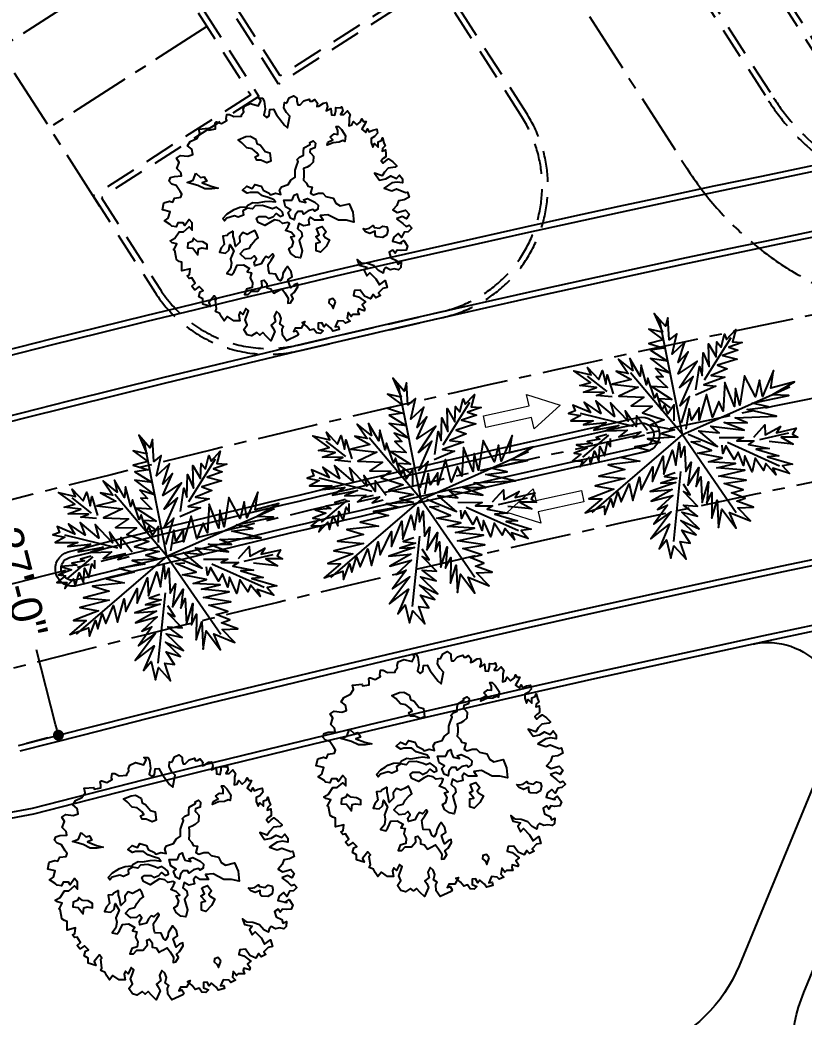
# Model space of a CAD drawing. Header units: inches. Extents: x -48022 to 80112, y -8164 to 5118.
# Drawn here: x 56191 to 56996, y -613 to 410 of the extents above; entities that cross this region are included whole.
import ezdxf

# ---------------------------------------------------------------- set-up
doc = ezdxf.new("R2010")
doc.units = ezdxf.units.IN
doc.header["$LTSCALE"] = 10
doc.header["$PDMODE"] = 32
doc.linetypes.add('CENTER', pattern=[2, 1.25, -0.25, 0.25, -0.25])
doc.linetypes.add('HIDDEN', pattern=[9.525, 6.35, -3.175])
doc.layers.add('1_CAR', color=1, linetype='Continuous', lineweight=0)
for name, color, linetype in [('1_DIM', 1, 'Continuous'), ('FOOTPATH', 1, 'Continuous'), ('ROAD CL', 251, 'CENTER'), ('roads & footpath', 161, 'Continuous'), ('trees', 109, 'Continuous')]:
    doc.layers.add(name, color=color, linetype=linetype)
doc.styles.get("Standard").update_dxf_attribs({"font": 'sanss___.ttf'})
doc.dimstyles.new('STANDARD_WS', dxfattribs={"dimscale": 180, "dimtxt": 0.18, "dimasz": 0.0625, "dimexe": 0.1875, "dimexo": 0.0625, "dimgap": 0.09375, "dimtad": 0, "dimdec": 0, "dimzin": 3, "dimdsep": 46, "dimlunit": 4, "dimtxsty": 'Standard', "dimblk": 'DOT', "dimcen": 0.09375, "dimadec": 3, "dimazin": 0, "dimtfac": 1, "dimtdec": 0, "dimtofl": 0, "dimtmove": 1, "dimatfit": 3, "dimldrblk": 'CLOSED', "dimfxl": 0, "dimfrac": 2, "dimtolj": 1, "dimtzin": 3, "dimarcsym": 0})

# ---------------------------------------------------------------- blocks, each defined once
blk = doc.blocks.new('Arpls006')
at = {"color": 0, "linetype": 'ByBlock'}
for points in [[(-0.0029, 0.4648), (0.006, 0.4861), (0.0241, 0.4949), (0.0386, 0.4845), (0.0386, 0.4721), (0.0423, 0.4576), (0.0511, 0.4576), (0.0671, 0.4737), (0.0884, 0.4809), (0.092, 0.4721), (0.1008, 0.4721), (0.1117, 0.4788), (0.1226, 0.4648), (0.1205, 0.4503), (0.1278, 0.4524), (0.1475, 0.4648), (0.1599, 0.4664), (0.1636, 0.4503), (0.1584, 0.4327), (0.1781, 0.4431), (0.1797, 0.4166), (0.1942, 0.4145), (0.1978, 0.4327), (0.1978, 0.4467), (0.2175, 0.4451), (0.2227, 0.4488), (0.2263, 0.4327), (0.2175, 0.4182), (0.2315, 0.4182), (0.246, 0.4327), (0.2569, 0.4182), (0.2533, 0.4036), (0.2533, 0.3896), (0.2512, 0.3715), (0.2642, 0.3751), (0.2709, 0.3896), (0.2839, 0.3751), (0.2999, 0.3876), (0.3051, 0.4), (0.3103, 0.3896), (0.3228, 0.3896), (0.3139, 0.3735), (0.3051, 0.3575), (0.3212, 0.3445), (0.3285, 0.359), (0.3336, 0.3466), (0.3497, 0.3538), (0.3658, 0.3575), (0.3694, 0.3414), (0.357, 0.3269), (0.3425, 0.3196), (0.3425, 0.3035), (0.3497, 0.2838), (0.357, 0.2983), (0.3715, 0.2838), (0.3715, 0.3056), (0.3855, 0.3108), (0.3891, 0.3217), (0.3948, 0.302), (0.4, 0.289), (0.3891, 0.2786), (0.3876, 0.2677), (0.4016, 0.2729), (0.4036, 0.2553), (0.4036, 0.2444), (0.3927, 0.2371), (0.3839, 0.2283), (0.3927, 0.2174), (0.4036, 0.2283), (0.4145, 0.2356), (0.4322, 0.2231), (0.4482, 0.207), (0.441, 0.2013), (0.4124, 0.1977), (0.3979, 0.1816), (0.3876, 0.1656), (0.357, 0.1764), (0.3767, 0.1479), (0.4036, 0.1531), (0.4233, 0.1656), (0.4467, 0.1552), (0.4591, 0.1692), (0.4716, 0.1531), (0.4716, 0.137), (0.4503, 0.1407), (0.4285, 0.137), (0.3964, 0.1158), (0.4285, 0.1049), (0.4467, 0.1121), (0.484, 0.0976), (0.4928, 0.0997), (0.4985, 0.0779), (0.4788, 0.0675), (0.4555, 0.0639), (0.4482, 0.0442), (0.4322, 0.026), (0.4503, 0.0151), (0.484, 0.0245), (0.4985, 0.0084), (0.4876, -0.0098), (0.47, -0.0009), (0.4467, -0.0098)], [(0.4467, -0.0098), (0.4731, -0.0295), (0.4861, -0.0419), (0.4985, -0.0367), (0.5094, -0.0492), (0.4949, -0.0632), (0.4788, -0.0653), (0.4679, -0.0865), (0.4534, -0.0705), (0.4358, -0.085), (0.4306, -0.1026), (0.4679, -0.1119), (0.4591, -0.1119), (0.4767, -0.099), (0.4928, -0.1223), (0.4861, -0.1384), (0.4664, -0.1405), (0.4503, -0.1384), (0.441, -0.1514), (0.4322, -0.1384), (0.4176, -0.1477), (0.4233, -0.1706), (0.4467, -0.1815), (0.4519, -0.196), (0.4664, -0.1887), (0.4643, -0.21), (0.4555, -0.2193), (0.4373, -0.2157), (0.4213, -0.2193), (0.4036, -0.21), (0.3948, -0.2193), (0.3927, -0.2333), (0.373, -0.223), (0.3554, -0.2032), (0.3285, -0.1939), (0.3051, -0.1923), (0.2854, -0.1778), (0.2942, -0.2012), (0.3248, -0.2084), (0.3139, -0.223), (0.3248, -0.2442), (0.3373, -0.2318), (0.3622, -0.2567), (0.3767, -0.2816), (0.4, -0.2639), (0.4088, -0.2925), (0.3912, -0.2961), (0.373, -0.3142), (0.3819, -0.3246), (0.3622, -0.334), (0.3518, -0.321), (0.3409, -0.3391), (0.316, -0.3282), (0.2979, -0.3033), (0.2745, -0.3049), (0.2709, -0.3246), (0.2906, -0.3303), (0.3196, -0.3516), (0.3067, -0.3625), (0.3176, -0.3786), (0.3139, -0.3874), (0.2906, -0.3801), (0.289, -0.391), (0.2942, -0.4035), (0.2818, -0.4035), (0.2673, -0.4035), (0.2605, -0.4107), (0.2481, -0.3946), (0.2445, -0.418), (0.2569, -0.4304), (0.2372, -0.4392), (0.2299, -0.4304), (0.2066, -0.4284), (0.1957, -0.4538), (0.2087, -0.4517), (0.2118, -0.4647), (0.1854, -0.4714), (0.1781, -0.459), (0.1584, -0.4429), (0.1496, -0.4538), (0.1402, -0.4377), (0.1262, -0.4392), (0.1262, -0.461), (0.1459, -0.4698), (0.1351, -0.4807), (0.119, -0.4787), (0.1081, -0.4626), (0.092, -0.4678), (0.0796, -0.4517), (0.0599, -0.4356), (0.0708, -0.432), (0.0563, -0.459), (0.0314, -0.459), (0.0241, -0.4735), (0.0365, -0.4698), (0.0454, -0.4823), (0.0402, -0.4896), (-0.0044, -0.5108), (-0.0205, -0.4875), (-0.0226, -0.4626), (-0.0169, -0.4517), (-0.0314, -0.4413), (-0.0262, -0.4195), (-0.0329, -0.4019), (-0.0459, -0.391), (-0.0547, -0.4107), (-0.0495, -0.432), (-0.0671, -0.4465), (-0.0599, -0.4574), (-0.0526, -0.4735), (-0.0692, -0.5108), (-0.0868, -0.4932), (-0.1014, -0.4771), (-0.1138, -0.4875), (-0.1263, -0.4771), (-0.1475, -0.4911), (-0.1657, -0.4859), (-0.1802, -0.4647), (-0.1657, -0.445), (-0.1745, -0.4252), (-0.1657, -0.4035), (-0.1605, -0.3874), (-0.1708, -0.3786), (-0.1833, -0.4035), (-0.1942, -0.3926), (-0.1999, -0.4055), (-0.1962, -0.4284), (-0.2211, -0.4284), (-0.246, -0.4107), (-0.2605, -0.4284), (-0.2714, -0.4123), (-0.2782, -0.3983), (-0.2963, -0.391), (-0.2911, -0.3801), (-0.2942, -0.3568), (-0.2963, -0.3443), (-0.2911, -0.3391), (-0.3015, -0.3267), (-0.3233, -0.3537), (-0.316, -0.3697), (-0.3482, -0.3604), (-0.3482, -0.3391), (-0.3642, -0.3303), (-0.3591, -0.3106), (-0.3466, -0.3049), (-0.3627, -0.2888), (-0.3803, -0.3013), (-0.3824, -0.3013), (-0.3928, -0.2873), (-0.3788, -0.2748), (-0.3928, -0.253), (-0.4036, -0.2551), (-0.4125, -0.2442), (-0.4021, -0.239), (-0.4, -0.2157), (-0.4342, -0.2245), (-0.4342, -0.2069), (-0.4342, -0.1887), (-0.4446, -0.1851), (-0.4555, -0.1778), (-0.4576, -0.169), (-0.4627, -0.1405), (-0.4679, -0.1368), (-0.4643, -0.1332), (-0.4539, -0.1135), (-0.4736, -0.1083), (-0.4825, -0.1011), (-0.4627, -0.0902), (-0.4446, -0.0632), (-0.427, -0.0632), (-0.4036, -0.0435), (-0.3912, -0.0564), (-0.3912, -0.0274), (-0.4036, -0.0134), (-0.4218, -0.0383), (-0.4285, -0.0274), (-0.4503, -0.0274), (-0.4576, -0.0435), (-0.4752, -0.0404), (-0.4825, -0.0331), (-0.5058, -0.0186), (-0.4897, -0.0077), (-0.4825, 0.0188), (-0.513, 0.026), (-0.5073, 0.0546), (-0.484, 0.0618), (-0.4716, 0.0582), (-0.4643, 0.0743), (-0.4379, 0.0779), (-0.4342, 0.0903), (-0.4415, 0.1012), (-0.4576, 0.1261), (-0.4752, 0.1318), (-0.4861, 0.1443), (-0.4804, 0.1588), (-0.4643, 0.164), (-0.4358, 0.1656), (-0.4379, 0.1801), (-0.4539, 0.1962), (-0.4446, 0.2211), (-0.4555, 0.2392), (-0.4394, 0.2501), (-0.4088, 0.2465), (-0.3891, 0.2532), (-0.3928, 0.275), (-0.4109, 0.289), (-0.4, 0.3072), (-0.3731, 0.3196), (-0.3606, 0.3393), (-0.3642, 0.3575), (-0.3248, 0.3611), (-0.3233, 0.3538), (-0.2963, 0.359), (-0.2963, 0.3699), (-0.2979, 0.3839), (-0.2927, 0.3876), (-0.2911, 0.3876), (-0.2714, 0.3808), (-0.2497, 0.3933), (-0.2517, 0.4), (-0.2497, 0.4182), (-0.2388, 0.4182), (-0.2211, 0.4093), (-0.189, 0.4109), (-0.189, 0.4166), (-0.1802, 0.429), (-0.1817, 0.4379), (-0.1765, 0.4524), (-0.1532, 0.4628), (-0.119, 0.4539), (-0.1102, 0.4737), (-0.119, 0.4845), (-0.1029, 0.4845), (-0.0957, 0.4721), (-0.092, 0.4394), (-0.0977, 0.4145), (-0.0868, 0.4057), (-0.076, 0.413), (-0.0723, 0.4379), (-0.0583, 0.4394), (-0.0459, 0.4166), (-0.0132, 0.3735), (-0.0008, 0.3627), (0.0096, 0.4109), (-0.0044, 0.4254), (-0.0153, 0.4451), (-0.0132, 0.4664), (-0.0029, 0.4648)]]:
    blk.add_lwpolyline(points, dxfattribs=at)
for points in [[(-0.1709, 0.327), (-0.153, 0.3288), (-0.1298, 0.3163), (-0.1262, 0.2983), (-0.1118, 0.2913), (-0.092, 0.2663), (-0.0725, 0.2608), (-0.0689, 0.2267), (-0.085, 0.2197), (-0.11, 0.2304), (-0.1262, 0.2304), (-0.1335, 0.2447), (-0.1192, 0.2502), (-0.1262, 0.2608), (-0.146, 0.277), (-0.1673, 0.2806), (-0.1871, 0.302), (-0.2032, 0.3145)], [(0.1745, 0.3251), (0.1907, 0.3379), (0.2068, 0.3361), (0.2068, 0.3523), (0.1995, 0.3681), (0.2087, 0.3681), (0.2211, 0.3556), (0.2373, 0.3306), (0.2355, 0.3075), (0.2263, 0.3108), (0.212, 0.3038), (0.187, 0.302), (0.162, 0.2913), (0.1657, 0.3038), (0.1852, 0.3145)], [(-0.3769, 0.1767), (-0.3571, 0.1587), (-0.3428, 0.1624), (-0.3321, 0.1444), (-0.3501, 0.1374), (-0.3141, 0.1231), (-0.2855, 0.1158), (-0.3105, 0.1121), (-0.3391, 0.1121), (-0.3678, 0.1264), (-0.4125, 0.1389), (-0.3876, 0.1481)], [(0.3089, -0.0507), (0.3196, -0.0525), (0.3357, -0.0491), (0.3518, -0.0382), (0.3555, -0.0455), (0.3787, -0.0491), (0.3911, -0.04), (0.4073, -0.0436), (0.4109, -0.058), (0.4073, -0.076), (0.3893, -0.0866), (0.3662, -0.0848), (0.3625, -0.083), (0.3589, -0.0741), (0.3589, -0.0616), (0.3375, -0.0705), (0.3196, -0.0635)], [(-0.3714, -0.1028), (-0.3857, -0.0903), (-0.3912, -0.1028), (-0.4089, -0.1098), (-0.4107, -0.1296), (-0.3894, -0.1314), (-0.3678, -0.1582), (-0.3659, -0.1333), (-0.3516, -0.1296), (-0.3303, -0.1333), (-0.3303, -0.1153), (-0.3483, -0.1046)], [(0.1962, -0.3515), (0.1852, -0.3372), (0.1709, -0.3426), (0.1691, -0.3551), (0.1818, -0.3658), (0.187, -0.3786)]]:
    blk.add_lwpolyline(points, close=True, dxfattribs=at)
at = {"layer": 'trees', "color": 32, "linetype": 'ByBlock'}
for points in [[(-0.2657, -0.0092), (-0.2477, 0.0103), (-0.2297, 0.021), (-0.2191, 0.0283), (-0.1959, 0.0371), (-0.1688, 0.0389), (-0.1636, 0.0463), (-0.142, 0.0569), (-0.1243, 0.0551), (-0.0939, 0.0606), (-0.0759, 0.0624), (-0.0491, 0.0588), (-0.0579, 0.0694), (-0.0795, 0.0767), (-0.1027, 0.0838), (-0.1207, 0.0981), (-0.153, 0.0981), (-0.1655, 0.0944), (-0.185, 0.1069), (-0.1673, 0.1231), (-0.1457, 0.1142), (-0.135, 0.1304), (-0.1082, 0.1231), (-0.1009, 0.1069), (-0.0759, 0.0944), (-0.0704, 0.0874), (-0.0491, 0.0944), (-0.0275, 0.0892), (-0.0329, 0.1087), (-0.0256, 0.1212), (0.003, 0.1304), (0.0137, 0.1484), (0.0317, 0.1609), (0.0317, 0.1895), (0.0368, 0.2057), (0.0441, 0.2252), (0.0387, 0.2325), (0.0493, 0.2432), (0.0655, 0.2502), (0.0655, 0.2663), (0.0673, 0.2806), (0.0923, 0.295), (0.0908, 0.3023), (0.1051, 0.3093), (0.1139, 0.3005), (0.1121, 0.2806), (0.0923, 0.2736), (0.0908, 0.2645), (0.0959, 0.2593), (0.1066, 0.2468), (0.1051, 0.2215), (0.0908, 0.209), (0.0798, 0.202), (0.0655, 0.1965), (0.0673, 0.184), (0.0673, 0.166), (0.0655, 0.1484), (0.078, 0.1356), (0.0834, 0.1231), (0.1014, 0.1197), (0.0941, 0.0944), (0.1066, 0.0874), (0.1264, 0.0944), (0.1444, 0.0944), (0.1569, 0.0819), (0.1873, 0.0749), (0.198, 0.0533), (0.216, 0.0426), (0.2534, 0.0514), (0.2678, 0.0176), (0.2714, -0.0238), (0.241, -0.0165), (0.2087, -0.0165), (0.1657, 0.0066), (0.1337, 0.0033), (0.1462, -0.0165), (0.1121, -0.0165), (0.0941, -0.004), (0.0853, -0.0165), (0.0889, -0.0345), (0.0655, -0.0397), (0.046, -0.029), (0.0405, -0.0507), (0.0566, -0.065), (0.0603, -0.0827), (0.0478, -0.0988), (0.053, -0.1186), (0.0603, -0.1418), (0.053, -0.1704), (0.0332, -0.1671), (0.0137, -0.1528), (0.0045, -0.1329), (0.0189, -0.1241), (0.0243, -0.1043), (0.0137, -0.0845), (0.028, -0.0811), (0.0155, -0.0668), (-0.008, -0.0577), (0.003, -0.0415), (0.0082, -0.029), (-0.0006, -0.0254), (-0.0204, -0.029), (-0.0329, -0.0184), (-0.0543, -0.0147), (-0.0704, -0.0238), (-0.0939, -0.0382), (-0.1207, -0.0254), (-0.1277, -0.0092), (-0.117, -0.0004), (-0.0902, -0.0004), (-0.0777, -0.0092), (-0.0579, -0.0004), (-0.0473, 0.0121), (-0.0311, -0.0004), (-0.0186, 0.0051), (-0.0204, 0.0176), (-0.0311, 0.0265), (-0.0454, 0.0371), (-0.0616, 0.0301), (-0.0741, 0.0353), (-0.1027, 0.0444), (-0.1332, 0.0426), (-0.1438, 0.0301), (-0.1655, 0.0338), (-0.1831, 0.0228), (-0.1816, 0.0051), (-0.2029, -0.004), (-0.2173, 0.0015), (-0.2495, -0.0077), (-0.2584, -0.0184)], [(0.0189, 0.0658), (0.0277, 0.0871), (0.0387, 0.0926), (0.042, 0.0783), (0.0493, 0.0621), (0.0743, 0.0566), (0.0655, 0.0673), (0.0816, 0.0728), (0.1118, 0.0585), (0.1261, 0.046), (0.1246, 0.0298), (0.1103, 0.021), (0.1048, 0.028), (0.085, 0.0228), (0.0655, 0.0085), (0.0618, 0.0191), (0.042, 0.0191), (0.0313, 0.0048), (0.0277, -0.015), (0.0115, -0.0077), (0.0027, 0.0155), (0.0134, 0.0261), (-0.008, 0.0386), (-0.0153, 0.0658)], [(-0.2227, -0.0616), (-0.2425, -0.0723), (-0.248, -0.0793), (-0.2657, -0.0811), (-0.2605, -0.1153), (-0.273, -0.1296), (-0.28, -0.1476), (-0.255, -0.1509), (-0.2407, -0.1384), (-0.2371, -0.1153), (-0.2209, -0.1421), (-0.2337, -0.1744), (-0.23, -0.1924), (-0.2337, -0.2155), (-0.2495, -0.2354), (-0.2282, -0.2405), (-0.2194, -0.228), (-0.2066, -0.2012), (-0.1816, -0.1994), (-0.1566, -0.2137), (-0.1655, -0.228), (-0.1478, -0.2317), (-0.153, -0.253), (-0.1441, -0.2728), (-0.146, -0.2927), (-0.1691, -0.2997), (-0.1764, -0.3213), (-0.1621, -0.3213), (-0.1478, -0.307), (-0.1225, -0.307), (-0.1048, -0.2853), (-0.1064, -0.2655), (-0.0957, -0.2622), (-0.085, -0.2765), (-0.085, -0.2942), (-0.0689, -0.2978), (-0.0564, -0.3158), (-0.0439, -0.3085), (-0.0241, -0.2978), (-0.0116, -0.314), (0.0027, -0.3356), (0.0009, -0.357), (0.0115, -0.3551), (0.0225, -0.3372), (0.0152, -0.3228), (0.0277, -0.3122), (0.042, -0.289), (0.0402, -0.2765), (0.0277, -0.2817), (0.0134, -0.2942), (0.0082, -0.2799), (0.0009, -0.2603), (0.0189, -0.2479), (0.0152, -0.228), (-0.0009, -0.2067), (-0.008, -0.2174), (-0.0189, -0.2354), (-0.0204, -0.2512), (-0.0296, -0.2655), (-0.0384, -0.2585), (-0.0476, -0.2369), (-0.0744, -0.2354), (-0.0777, -0.2192), (-0.0795, -0.1976), (-0.0671, -0.1796), (-0.0564, -0.1619), (-0.0619, -0.1546), (-0.0777, -0.1707), (-0.0887, -0.1653), (-0.0994, -0.1781), (-0.1082, -0.1957), (-0.135, -0.203), (-0.1368, -0.1887), (-0.128, -0.1744), (-0.1368, -0.1619), (-0.1493, -0.1726), (-0.1728, -0.1744), (-0.1941, -0.1546), (-0.178, -0.1366), (-0.1566, -0.1314), (-0.1478, -0.1153), (-0.135, -0.0991), (-0.1207, -0.0885), (-0.128, -0.0705), (-0.135, -0.058), (-0.1478, -0.065), (-0.1655, -0.0741), (-0.1834, -0.0668), (-0.1978, -0.0848), (-0.1959, -0.1064), (-0.2139, -0.1241), (-0.2194, -0.0936), (-0.2227, -0.0811)], [(0.1191, -0.0507), (0.1422, -0.0418), (0.1584, -0.0635), (0.1477, -0.0778), (0.1547, -0.0866), (0.1727, -0.0973), (0.1584, -0.1241), (0.1352, -0.1476), (0.1173, -0.1421), (0.1173, -0.1098), (0.1334, -0.1064), (0.1154, -0.0848), (0.1298, -0.076)]]:
    blk.add_lwpolyline(points, close=True, dxfattribs=at)
blk = doc.blocks.new('Arpls013')
at = {"layer": 'trees', "linetype": 'ByBlock'}
for p, q in [((0.013, -0.0012), (-0.1894, 0.9824)), ((0.1968, 0.4666), (0.4229, 0.8325)), ((0.013, -0.0012), (-0.4358, 0.5225)), ((-0.634, 0.3625), (-0.8017, 0.4921)), ((0.013, -0.0012), (0.9286, 0.4133)), ((-0.4079, 0.0652), (-0.8602, 0.1744)), ((0.6745, -0.039), (0.9209, 0.0195)), ((-0.6213, -0.011), (-0.8424, -0.1991)), ((0.013, -0.0012), (-0.7585, -0.6717)), ((0.013, -0.0012), (0.4763, -0.664)), ((0.3975, -0.0644), (0.8447, -0.2626)), ((-0.0014, -0.3159), (-0.0598, -0.9156))]:
    blk.add_line(p, q, dxfattribs=at)
for points in [[(0.0037, 0.0982), (0.0698, 0.3244), (-0.009, 0.2456), (0.1003, 0.4971), (-0.0141, 0.4006), (0.1333, 0.6267), (-0.0268, 0.5175), (0.0571, 0.7055), (-0.0268, 0.614), (0.0291, 0.7893), (-0.0801, 0.6852), (-0.042, 0.8605), (-0.1055, 0.8071), (-0.1182, 0.9951), (-0.1386, 0.924), (-0.2351, 1.0333), (-0.164, 0.8732), (-0.2809, 0.8986), (-0.1564, 0.8071), (-0.2809, 0.7766), (-0.1513, 0.736), (-0.2656, 0.7182), (-0.1182, 0.6267), (-0.2656, 0.647), (-0.0979, 0.5225), (-0.2224, 0.5632), (-0.1564, 0.4921), (-0.2148, 0.4921), (-0.1182, 0.4006), (-0.2529, 0.4082), (-0.0801, 0.299), (-0.197, 0.304), (-0.0928, 0.2278)], [(0.1257, 0.3828), (0.1536, 0.581), (0.179, 0.5048), (0.1841, 0.6979), (0.2375, 0.581), (0.2298, 0.7766), (0.2959, 0.6648), (0.301, 0.7944), (0.3391, 0.7487), (0.367, 0.8605), (0.3848, 0.8147), (0.4636, 0.8986), (0.4356, 0.7944), (0.5195, 0.7893), (0.4052, 0.7487), (0.4814, 0.7233), (0.3518, 0.6775), (0.4763, 0.647), (0.3086, 0.5937), (0.3924, 0.5632), (0.2552, 0.5048), (0.3721, 0.4921), (0.1917, 0.426), (0.2959, 0.4133), (0.1206, 0.3371)], [(-0.0598, 0.116), (-0.0598, 0.2532), (-0.1132, 0.1744), (-0.1437, 0.2532), (-0.164, 0.2075), (-0.2097, 0.3498), (-0.2275, 0.3117), (-0.2859, 0.4794), (-0.2986, 0.4209), (-0.3444, 0.5886), (-0.352, 0.4971), (-0.4409, 0.647), (-0.4155, 0.5429), (-0.5375, 0.6394), (-0.4536, 0.5175), (-0.5578, 0.5378), (-0.4282, 0.4666), (-0.5908, 0.426), (-0.3698, 0.4006), (-0.5324, 0.3244), (-0.319, 0.3167), (-0.4282, 0.2405), (-0.2478, 0.2405), (-0.3317, 0.1821), (-0.1437, 0.1236), (-0.2656, 0.0779), (-0.0547, 0.0398), (-0.1691, 0.0068), (-0.0547, -0.0237), (-0.2859, -0.039), (-0.1767, -0.0695), (-0.3952, -0.1076), (-0.2656, -0.1406), (-0.507, -0.1991), (-0.352, -0.2321), (-0.6213, -0.2626), (-0.479, -0.3032), (-0.7001, -0.3617), (-0.479, -0.3795), (-0.7306, -0.4455), (-0.5705, -0.4709), (-0.7839, -0.5548), (-0.6747, -0.5548), (-0.8144, -0.6767), (-0.6544, -0.6183), (-0.6467, -0.6894), (-0.5959, -0.5548), (-0.5756, -0.6259), (-0.5375, -0.4963), (-0.507, -0.5802), (-0.4409, -0.4252), (-0.4079, -0.5675), (-0.352, -0.3668), (-0.3368, -0.476), (-0.2402, -0.2778), (-0.2402, -0.4049), (-0.1513, -0.1864), (-0.1437, -0.3413), (-0.0725, -0.1355), (-0.042, -0.2626), (-0.0141, -0.0695), (-0.0014, -0.194), (0.0291, -0.1025), (0.0418, -0.3159), (0.0876, -0.2372), (0.0621, -0.4328), (0.1536, -0.2829), (0.1333, -0.4455), (0.1714, -0.3617), (0.1841, -0.5802), (0.2375, -0.4049), (0.2248, -0.5878), (0.2679, -0.4963), (0.2679, -0.7149), (0.3137, -0.5599), (0.3264, -0.7936), (0.3518, -0.6386), (0.4763, -0.7987), (0.4179, -0.664), (0.5983, -0.7352), (0.489, -0.6259), (0.6237, -0.6183), (0.4814, -0.5675), (0.5525, -0.5421), (0.4356, -0.4963), (0.5347, -0.4709), (0.3721, -0.4176), (0.5601, -0.3871), (0.3264, -0.3541), (0.5474, -0.3032), (0.3086, -0.2829), (0.4687, -0.2448), (0.2375, -0.2321), (0.3518, -0.1991), (0.146, -0.1609), (0.2629, -0.1355), (0.0876, -0.0644), (0.1663, -0.0568)], [(-0.5908, 0.3167), (-0.7255, 0.3294), (-0.6594, 0.3548), (-0.8348, 0.3548), (-0.7255, 0.3955), (-0.8678, 0.4133), (-0.7763, 0.4387), (-0.9186, 0.5378), (-0.7712, 0.5048), (-0.8017, 0.5683), (-0.7052, 0.4666), (-0.6747, 0.5429), (-0.6467, 0.426), (-0.634, 0.5048), (-0.5832, 0.3421)], [(0.0621, 0.0017), (0.3137, -0.1025), (0.1536, 0.0322), (0.3264, 0.0144), (0.2552, 0.0728), (0.5398, 0.0398), (0.367, 0.1033), (0.5652, 0.1033), (0.4636, 0.144), (0.8168, 0.1617), (0.5652, 0.2151), (0.7456, 0.2405), (0.6059, 0.271), (0.9209, 0.3371), (0.7786, 0.3421), (0.9667, 0.4539), (0.7659, 0.4006), (0.7863, 0.5505), (0.6948, 0.3294), (0.6694, 0.4666), (0.6364, 0.3244), (0.5398, 0.5048), (0.5017, 0.2532), (0.4636, 0.3955), (0.456, 0.2405), (0.3721, 0.4463), (0.3594, 0.1999), (0.3213, 0.2837), (0.2679, 0.149), (0.2171, 0.3421), (0.1536, 0.1236), (0.1536, 0.2278), (0.0876, 0.1236), (0.0698, 0.2202), (0.0418, 0.0449)], [(-0.2859, 0.0322), (-0.3825, 0.1567), (-0.3825, 0.0652), (-0.479, 0.1999), (-0.4536, 0.1109), (-0.6035, 0.2659), (-0.5705, 0.149), (-0.7306, 0.2837), (-0.6874, 0.1744), (-0.8297, 0.271), (-0.7763, 0.1821), (-0.9262, 0.2456), (-0.9059, 0.1948), (-0.9643, 0.1744), (-0.8602, 0.1567), (-0.944, 0.1109), (-0.7509, 0.1109), (-0.8348, 0.0779), (-0.6417, 0.0982), (-0.7458, 0.0322), (-0.5324, 0.0728), (-0.6417, 0.0271), (-0.4613, 0.0322), (-0.5324, -0.0237), (-0.3444, 0.0195), (-0.4079, -0.0314), (-0.3113, -0.006)], [(0.6237, -0.0187), (0.7151, 0.0855), (0.7202, 0.0017), (0.8498, 0.0728), (0.8168, 0.0195), (0.9845, 0.0601), (0.954, 0.0068), (0.9997, -0.0187), (0.8574, -0.0187), (0.959, -0.0771), (0.7532, -0.0568)], [(-0.634, -0.006), (-0.7255, -0.0314), (-0.6925, -0.0441), (-0.8017, -0.0644), (-0.7585, -0.0822), (-0.8932, -0.0949), (-0.8017, -0.1228), (-0.9135, -0.166), (-0.8551, -0.1737), (-0.9262, -0.2321), (-0.8424, -0.2321), (-0.8602, -0.2829), (-0.7839, -0.1991), (-0.7712, -0.2626), (-0.7382, -0.1482), (-0.7001, -0.2321), (-0.6925, -0.1076), (-0.6544, -0.1864), (-0.6289, -0.0695), (-0.6035, -0.1076), (-0.6035, -0.039)], [(0.3264, -0.0237), (0.5347, -0.0237), (0.4763, -0.0517), (0.6237, -0.0517), (0.5779, -0.0822), (0.7532, -0.1152), (0.644, -0.1228), (0.8371, -0.1787), (0.7405, -0.1864), (0.954, -0.2499), (0.8701, -0.2626), (0.9286, -0.3286), (0.7863, -0.2829), (0.8117, -0.3413), (0.7278, -0.2448), (0.7075, -0.3032), (0.6364, -0.1991), (0.611, -0.3159), (0.5474, -0.1787), (0.5347, -0.2626), (0.489, -0.1482), (0.456, -0.2118), (0.3848, -0.0949), (0.3594, -0.1609), (0.3518, -0.0898)], [(-0.0471, -0.3286), (-0.1386, -0.3617), (-0.0344, -0.3744), (-0.1691, -0.4176), (-0.042, -0.4125), (-0.2605, -0.4887), (-0.0725, -0.4709), (-0.2529, -0.5726), (-0.0674, -0.5217), (-0.197, -0.6437), (-0.1132, -0.6056), (-0.2275, -0.7682), (-0.0801, -0.664), (-0.2529, -0.8953), (-0.0928, -0.7682), (-0.1818, -0.9791), (-0.1182, -0.9029), (-0.0801, -1.0579), (-0.0547, -0.9537), (0.0494, -1.0655), (-0.0014, -0.9156), (0.0825, -0.9283), (0.0113, -0.819), (0.1333, -0.8571), (0.0037, -0.7352), (0.1587, -0.8063), (0.0113, -0.664), (0.146, -0.6971), (0.024, -0.6056), (0.146, -0.6132), (0.024, -0.4887), (0.0825, -0.5167), (0.024, -0.4252)]]:
    blk.add_lwpolyline(points, dxfattribs=at)
blk = doc.blocks.new('*U133')
at = {"layer": '1_CAR'}
for points in [[(310.9, 51.4), (358.8, 50.2), (359.1, 62.2), (389.9, 43.4), (358.2, 26.2), (358.5, 38.2), (310.6, 39.4)], [(390.1, -58.7), (342.1, -57.5), (341.8, -69.4), (311.1, -50.7), (342.7, -33.5), (342.4, -45.5), (390.4, -46.7)]]:
    blk.add_lwpolyline(points, close=True, dxfattribs=at)
blk = doc.blocks.new('*U134')
at = {"color": 0, "linetype": 'ByBlock', "lineweight": -2, "transparency": 16777216, "rotation": 13.75959506884639}
blk.add_blockref('*U133', (56377.2, -119.9), dxfattribs=at)
blk = doc.blocks.new('_Dot')
at = {"color": 0, "linetype": 'ByBlock', "lineweight": -2}
blk.add_line((-0.5, 0), (-1, 0), dxfattribs=at)
at = {"color": 0, "linetype": 'ByBlock', "const_width": 0.5}
blk.add_lwpolyline([(-0.25, 0, 1), (0.25, 0, 1)], format="xyb", close=True, dxfattribs=at)
blk = doc.blocks.new('*D135')
at = {"layer": '1_DIM', "color": 0, "lineweight": -2, "transparency": 16777216}
for p, q in [((56139.5, -12.6), (56117.7, -18.2)), ((56153.2, -20.7), (56172.8, -97.4)), ((56228, -312.8), (56208.4, -236.1)), ((56219.9, -326.5), (56198.1, -332.1))]:
    blk.add_line(p, q, dxfattribs=at)
at = {"layer": 'Defpoints', "color": 0, "transparency": 16777216}
for p in [(56150.4, -9.8), (56230.8, -323.7), (56230.8, -323.7)]:
    blk.add_point(p, dxfattribs=at)
at = {"layer": '1_DIM', "color": 0, "lineweight": -2, "transparency": 16777216, "xscale": 11.25, "yscale": 11.25, "zscale": 11.25}
for p, rotation in [((56150.4, -9.8), 104.3553419814786), ((56230.8, -323.7), 284.3553419814786)]:
    blk.add_blockref('_Dot', p, dxfattribs=dict(at, rotation=rotation))
at = {"layer": '1_DIM', "color": 0, "transparency": 16777216, "insert": (56190.6, -166.8), "char_height": 32.4, "attachment_point": 5, "rotation": 284.3553}
blk.add_mtext('\\A1;27\'-0"', dxfattribs=at)
blk = doc.blocks.new('_Closed')
at = {"color": 0, "linetype": 'ByBlock', "lineweight": -2}
for p, q in [((-1, 0.167), (0, 0)), ((-1, 0.167), (-1, -0.167)), ((0, 0), (-1, -0.167)), ((0, 0), (-1, 0))]:
    blk.add_line(p, q, dxfattribs=at)

msp = doc.modelspace()

# ---------------------------------------------------------------- linework, layer by layer
at = {"layer": 'FOOTPATH', "color": 32, "linetype": 'HIDDEN', "ltscale": 0.5}
for points in [[(55866.4, -27.7, 0.481617), (55940.5, 204.6), (55515.1, 867.6), (55517.1, 2022, -1.37297), (56418.9, 1729.7), (56274.7, 1639.2, 0.414074), (56256.7, 1556.3), (57027.2, 355.3, 0.326606), (57183.3, 296.4, 0.307224)], [(55868.5, -33.3, 0.481473), (55945.6, 207.8), (55521.1, 869.4), (55523.1, 2022, -1.371263), (56414.7, 1734.1), (56271.5, 1644.2, 0.414214), (56251.6, 1553.1), (57022.1, 352.1, 0.325865), (57184.5, 290.5, 0.307224)], [(55886.2, -90.5, 0.477675), (55996.1, 240.2), (55581.2, 886.9), (55583.1, 2021.9, -1.655196), (56259.5, 1665, 0.403406), (56223.8, 1485.3), (56964.7, 330.5, 0.307224), (57195.9, 231.6)], [(55888.3, -96.1, 0.477675), (56001.1, 243.4), (55587.2, 888.7), (55589.1, 2021.9, -1.653868), (56256.6, 1670.3, 0.404769), (56218.7, 1482.1), (56959.6, 327.3, 0.307224), (57197.1, 225.7)]]:
    msp.add_lwpolyline(points, format="xyb", dxfattribs=at)
for points in [[(55988.5, 1018.7), (56428.2, 333.4), (56266.6, 229.7), (56330.1, 130.6, 0.318214), (56478, 70.9), (56625.8, 105.1, 0.519825), (56711.4, 314.2), (56620.1, 456.5), (56458.5, 352.8), (56024.5, 1029.2), (56025.7, 1711.4, -0.266216), (56140.3, 1910.3, 0.297217), (56218.1, 2039.4, 0.981582), (55798.2, 2032.3), (55990.2, 2032)], [(55994.5, 1020.5), (56436.5, 331.6), (56274.9, 227.9), (56335.2, 133.9, 0.318239), (56476.7, 76.7), (56624.5, 111, 0.519854), (56706.3, 311), (56618.3, 448.2), (56456.7, 344.5), (56018.5, 1027.5), (56019.7, 1711.4, -0.266481), (56137.5, 1915.6, 0.297684), (56212.1, 2039.2, 0.967246), (55804.3, 2038.3), (55996.2, 2038)]]:
    msp.add_lwpolyline(points, format="xyb", close=True, dxfattribs=at)
at = {"layer": 'FOOTPATH'}
msp.add_lwpolyline([(56943.7, -230.1, -0.604042), (57025.3, -328), (56929.2, -560.3, -0.204038), (56841.9, -645.9), (56661.7, -688.6), (56499.8, -1080), (56932.2, -1259), (57094.2, -867.6), (56996.9, -710, -0.204038), (56995.7, -587.8), (57147.7, -220.3, -0.250713), (57200.3, -177.2)], format="xyb", dxfattribs=at)
at = {"layer": 'ROAD CL', "ltscale": 5}
for p, q in [((56331.4, 484.2), (56169.8, 380.6)), ((56383.2, 403.4), (56221.6, 299.8))]:
    msp.add_line(p, q, dxfattribs=at)
at = {"layer": 'ROAD CL', "color": 1, "ltscale": 5}
for points in [[(68746.2, 3597.4), (67790.3, -328.9, -0.345872), (67452.2, -594.5), (67063.9, -594.5, -0.265797), (66763.9, -423, 0.401109), (66077.8, -228.5, -0.200782), (65810.2, -252.7, 0.02301), (64627.8, 61.7, 0.126482), (55518, -265.1)], [(55517.7, -440.4, -0.127208), (64593.7, -102.8, -0.187226), (65700.2, -781.4, 0.079949), (66064.7, -1133.4, -0.270065), (66247.1, -1446.6), (66247.1, -1896.1)]]:
    msp.add_lwpolyline(points, format="xyb", dxfattribs=at)
at = {"layer": 'ROAD CL', "ltscale": 5}
msp.add_lwpolyline([(55926.2, -197.2, 0.477675), (56092, 301.8), (55695.2, 920.2), (55697.1, 2021.7, -1.653868), (56195.4, 1759.2, 0.404769), (56127.8, 1423.8), (56875.7, 258.1, 0.307224), (57224.6, 108.8, 0.307224)], format="xyb", dxfattribs=at)
msp.add_lwpolyline([(56273.5, 219), (55803.3, 951.8), (55805.1, 2021.6)], dxfattribs=at)
at = {"layer": 'ROAD CL', "color": 1, "ltscale": 5}
msp.add_arc((60707.9, -17805.3), 18207.9, 78.09285, 106.02526, dxfattribs=at)
at = {"layer": 'roads & footpath'}
for points in [[(56078.5, 46, -0.086639), (62399.1, 558.6, 0.506158)], [(56080.2, 40.2, -0.086636), (62398.6, 552.6, 0.506158)], [(56097.1, -17.4, -0.086611), (62393.1, 492.9, 0.506158)], [(56098.8, -23.1, -0.086608), (62392.5, 486.9, 0.506158)], [(56190, -334.1, -0.119098), (64665.4, -198.6, -0.20744), (65768.5, -1002.9, 0.151135), (66044.5, -1258.2, -0.2887), (66175.1, -1465.6), (66175.1, -2004, -0.414091), (65944.9, -2234.3)], [(56191.7, -339.8, -0.119095), (64664.1, -204.5, -0.207436), (65763.3, -1005.9, 0.151126), (66041.9, -1263.6, -0.2887), (66169.1, -1465.6), (66169.1, -1749.3)], [(55014, -779.3, -0.323578), (55059.3, -716.6, -0.013071), (55967.7, -442.8), (56204.3, -398.5, -0.10569), (63713.8, -78.6), (63336.4, -662.5), (63820.2, -975.1), (64325.5, -193.1, -0.004624), (64650.9, -263, -0.207356), (65711.4, -1035.9, 0.151144), (66015.9, -1317.7, -0.2887), (66109.1, -1465.6), (66109.1, -1767.3)], [(55020, -779.3, -0.323578), (55061.2, -722.3, -0.013068), (55969, -448.7), (56205.6, -404.4, -0.105565), (63703.8, -82.9), (63328.1, -664.3), (63822, -983.4), (64328.3, -199.8, -0.004567), (64649.6, -268.9, -0.207352), (65706.2, -1038.9, 0.151135), (66013.4, -1323.1, -0.2887), (66103.1, -1465.6), (66103.1, -1749.3)]]:
    msp.add_lwpolyline(points, format="xyb", dxfattribs=at)
for points in [[(56833.5, -33, 0.008212), (56250.6, -170.1, -1), (56240.7, -135.5, -0.008256), (56825.8, 2.2, -0.999972)], [(56832.2, -27.2, 0.008213), (56249, -164.3, -1.000016), (56242.2, -141.3, -0.008255), (56827.1, -3.7, -0.99997)]]:
    msp.add_lwpolyline(points, format="xyb", close=True, dxfattribs=at)

# ---------------------------------------------------------------- block references
msp.add_blockref('*U134', (0, 0))
at = {"xscale": 120, "yscale": 120, "zscale": 120, "rotation": 359.6601847087742}
for p in [(56869.7, -15), (56601.6, -81.6), (56340.7, -139.8)]:
    msp.add_blockref('Arpls013', p, dxfattribs=at)
at = {"layer": 'trees', "xscale": 250, "yscale": 250, "zscale": 250}
for p in [(56466, 208.8), (56623.7, -361.6), (56348.3, -467.5)]:
    msp.add_blockref('Arpls006', p, dxfattribs=at)

# ---------------------------------------------------------------- dimensions: what is measured, and where the dimension line sits
at = {"layer": '1_DIM'}
dim = msp.add_aligned_dim(p1=(56150.4, -9.8), p2=(56230.8, -323.7), distance=0, dimstyle='STANDARD_WS', dxfattribs=at)
dim.commit()
dim.dimension.update_dxf_attribs({"geometry": '*D135', "text_midpoint": (56190.6, -166.8)})

doc.saveas('drawing.dxf')
